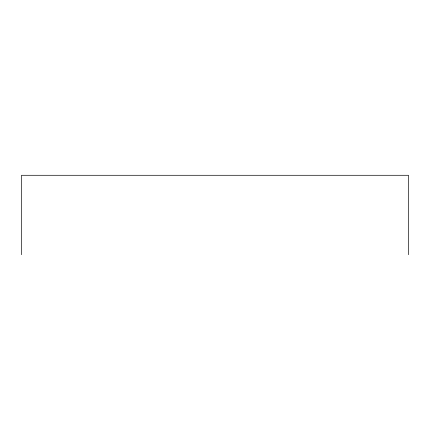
<?xml version="1.0" encoding="UTF-8"?>
<svg xmlns="http://www.w3.org/2000/svg" width="430" height="430" viewBox="0 0 430 430"><rect width="100%" height="100%" fill="white"/><g stroke="black" fill="none" stroke-linecap="round" stroke-linejoin="round"><path stroke-width="0.64" d="M408.5 254.71L408.5 175.29L21.5 175.29L21.5 254.71"/></g></svg>
